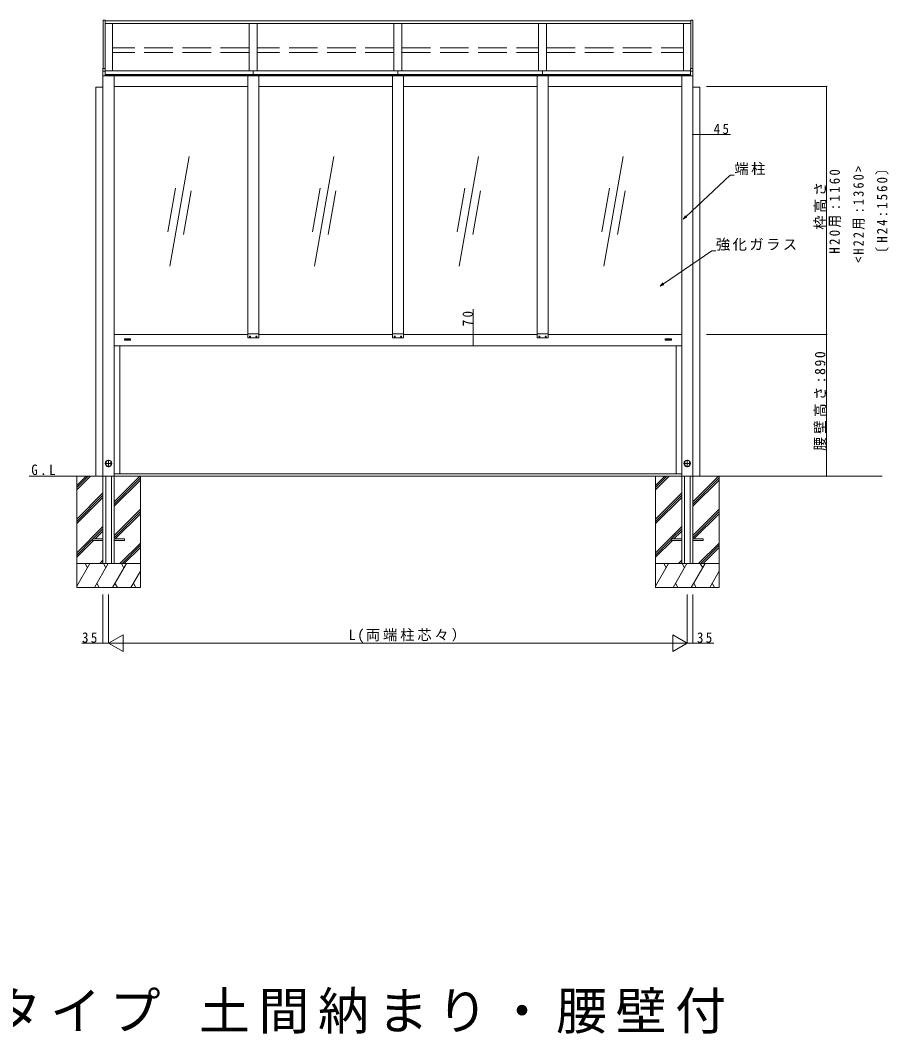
# Model space of a CAD drawing. Units: millimetres, scale not verified. Extents: x -7920 to 7920, y -12800 to 12777.
# Drawn here: x -4333 to 1129, y -206 to 6168 of the extents above; entities that cross this region are included whole.
import ezdxf

# ---------------------------------------------------------------- set-up
doc = ezdxf.new("R2010")
doc.units = ezdxf.units.MM
doc.header["$LTSCALE"] = 60
doc.linetypes.add('USER1', pattern=[4, 3, -1])
for name, color, linetype, lineweight in [('0-1_USER1', 7, 'Continuous', 18), ('0-3_YKK_A1', 4, 'Continuous', 18), ('0-4_YKK_D', 6, 'Continuous', 18), ('0-5_YKK_Z1', 7, 'Continuous', 18)]:
    doc.layers.add(name, color=color, linetype=linetype, lineweight=lineweight)
doc.styles.add('ＭＳ ゴシック', font='')
doc.styles.get('ＭＳ ゴシック').set_extended_font_data('MS Gothic')

msp = doc.modelspace()

# ---------------------------------------------------------------- linework, layer by layer
at = {"layer": '0-3_YKK_A1'}
for p, q in [((-3799.33, 6167.98), (-3811.83, 6167.98)), ((-3811.83, 6167.98), (-3811.83, 5863.88)), ((-3799.33, 6167.98), (-3799.33, 5864.67)), ((-3799.33, 6163.93), (-116.32, 6163.93)), ((-3799.33, 6147.92), (-116.32, 6147.92)), ((-3752.83, 6147.92), (-3752.83, 5849.2)), ((-2892.82, 6147.92), (-2892.82, 5849.26)), ((-2842.82, 6147.92), (-2842.82, 5849.26)), ((-1982.82, 6147.92), (-1982.82, 5849.26)), ((-1932.82, 6147.92), (-1932.82, 5849.26)), ((-1072.82, 6147.92), (-1072.82, 5849.26)), ((-1022.82, 6147.92), (-1022.82, 5849.26)), ((-161.82, 6147.92), (-161.82, 5849.26)), ((-103.82, 6167.98), (-116.32, 6167.98)), ((-116.32, 6167.98), (-116.32, 5864.67)), ((-103.82, 6167.98), (-103.82, 5863.88)), ((-3798.82, 5864.7), (-3813.04, 5863.8)), ((-116.83, 5864.7), (-102.61, 5863.8)), ((-3813.32, 5846.93), (-3813.32, 5863.5)), ((-3813.32, 5847.39), (-3798.82, 5847.39)), ((-3813.32, 5818.44), (-3813.32, 5846.93)), ((-3812.82, 5818.13), (-3812.82, 2751.39)), ((-3798.82, 5849.26), (-116.83, 5849.26)), ((-116.83, 5826.39), (-3798.82, 5826.39)), ((-116.83, 5822.39), (-3798.82, 5822.39)), ((-116.83, 5818.39), (-3798.82, 5818.39)), ((-3742.82, 5818.39), (-3742.82, 2751.39)), ((-2902.82, 5818.39), (-2902.82, 4171.39)), ((-2867.82, 5849.26), (-2867.82, 5826.39)), ((-2832.82, 5818.39), (-2832.82, 4171.39)), ((-1992.82, 5818.39), (-1992.82, 4171.39)), ((-1957.82, 5849.26), (-1957.82, 5826.39)), ((-1922.82, 5818.39), (-1922.82, 4171.39)), ((-1082.82, 5818.39), (-1082.82, 4171.39)), ((-1047.82, 5849.26), (-1047.82, 5826.39)), ((-1012.82, 5818.39), (-1012.82, 4171.39)), ((-172.82, 5818.39), (-172.82, 2751.39)), ((-102.33, 5847.39), (-116.83, 5847.39)), ((-102.82, 5818.13), (-102.82, 2751.39)), ((-102.33, 5846.93), (-102.33, 5863.5)), ((-102.33, 5818.44), (-102.33, 5846.93)), ((-3812.82, 5746.39), (-3857.82, 5746.39)), ((-3857.82, 5746.39), (-3857.82, 3301.39)), ((-2902.82, 5751.39), (-3742.82, 5751.39)), ((-1992.82, 5751.39), (-2832.82, 5751.39)), ((-1922.82, 5751.39), (-1082.82, 5751.39)), ((-1012.82, 5751.39), (-172.82, 5751.39)), ((-57.82, 5746.39), (-102.82, 5746.39)), ((-57.82, 5746.39), (-57.82, 3301.39)), ((-3270.46, 5311.23), (-3392.02, 4621.87)), ((-2360.46, 5311.23), (-2482.02, 4621.87)), ((-1450.46, 5311.23), (-1572.02, 4621.87)), ((-540.46, 5311.23), (-662.02, 4621.87)), ((-3356.17, 5113.1), (-3404.79, 4837.36)), ((-2446.17, 5113.1), (-2494.79, 4837.36)), ((-1536.17, 5113.1), (-1584.79, 4837.36)), ((-626.17, 5113.1), (-674.79, 4837.36)), ((-3257.69, 5095.74), (-3306.31, 4819.99)), ((-2347.69, 5095.74), (-2396.31, 4819.99)), ((-1437.69, 5095.74), (-1486.31, 4819.99)), ((-527.69, 5095.74), (-576.31, 4819.99)), ((-3742.82, 4191.39), (-2902.82, 4191.39)), ((-3677.82, 4163.39), (-3677.82, 4157.59)), ((-3639.82, 4164.39), (-3676.82, 4164.39)), ((-3676.82, 4156.59), (-3673.82, 4156.59)), ((-3673.82, 4156.59), (-3673.82, 4162.49)), ((-3642.82, 4162.49), (-3673.82, 4162.49)), ((-3673.77, 4162.19), (-3642.87, 4162.19)), ((-3673.77, 4162.19), (-3673.77, 4156.69)), ((-3658.82, 4159.84), (-3673.77, 4159.84)), ((-3642.87, 4158.39), (-3673.77, 4158.39)), ((-3673.77, 4156.69), (-3642.87, 4156.69)), ((-3658.82, 4164.39), (-3657.82, 4164.39)), ((-3658.82, 4161.09), (-3657.82, 4161.09)), ((-3658.82, 4159), (-3658.82, 4161.09)), ((-3657.82, 4159), (-3658.82, 4159)), ((-3657.82, 4159), (-3657.82, 4161.09)), ((-3642.87, 4159.84), (-3657.82, 4159.84)), ((-3642.87, 4156.69), (-3642.87, 4162.19)), ((-3642.82, 4156.59), (-3642.82, 4162.49)), ((-3642.82, 4156.59), (-3639.82, 4156.59)), ((-3638.82, 4157.59), (-3638.82, 4163.39)), ((-2902.82, 4196.39), (-2832.82, 4196.39)), ((-2889.87, 4178.8), (-2889.05, 4178.8)), ((-2889.87, 4177.98), (-2889.87, 4178.8)), ((-2889.05, 4177.98), (-2889.87, 4177.98)), ((-2888.23, 4180.44), (-2887.41, 4180.44)), ((-2888.23, 4179.62), (-2888.23, 4180.44)), ((-2888.23, 4176.34), (-2888.23, 4177.16)), ((-2887.41, 4176.34), (-2888.23, 4176.34)), ((-2887.41, 4180.44), (-2887.41, 4179.62)), ((-2887.41, 4177.16), (-2887.41, 4176.34)), ((-2886.59, 4178.8), (-2885.77, 4178.8)), ((-2885.77, 4177.98), (-2886.59, 4177.98)), ((-2885.77, 4178.8), (-2885.77, 4177.98)), ((-2849.87, 4178.8), (-2849.87, 4177.98)), ((-2849.05, 4178.8), (-2849.87, 4178.8)), ((-2849.87, 4177.98), (-2849.05, 4177.98)), ((-2848.23, 4180.44), (-2848.23, 4179.62)), ((-2847.41, 4180.44), (-2848.23, 4180.44)), ((-2848.23, 4177.16), (-2848.23, 4176.34)), ((-2848.23, 4176.34), (-2847.41, 4176.34)), ((-2847.41, 4179.62), (-2847.41, 4180.44)), ((-2847.41, 4176.34), (-2847.41, 4177.16)), ((-2845.77, 4178.8), (-2846.59, 4178.8)), ((-2846.59, 4177.98), (-2845.77, 4177.98)), ((-2845.77, 4177.98), (-2845.77, 4178.8)), ((-2832.82, 4196.39), (-2832.82, 4171.39)), ((-2832.82, 4191.39), (-1992.82, 4191.39)), ((-1992.82, 4196.39), (-1922.82, 4196.39)), ((-1979.87, 4178.8), (-1979.05, 4178.8)), ((-1979.87, 4177.98), (-1979.87, 4178.8)), ((-1979.05, 4177.98), (-1979.87, 4177.98)), ((-1978.23, 4180.44), (-1977.41, 4180.44)), ((-1978.23, 4179.62), (-1978.23, 4180.44)), ((-1978.23, 4176.34), (-1978.23, 4177.16)), ((-1977.41, 4176.34), (-1978.23, 4176.34)), ((-1977.41, 4180.44), (-1977.41, 4179.62)), ((-1977.41, 4177.16), (-1977.41, 4176.34)), ((-1976.59, 4178.8), (-1975.77, 4178.8)), ((-1975.77, 4177.98), (-1976.59, 4177.98)), ((-1975.77, 4178.8), (-1975.77, 4177.98)), ((-1939.87, 4178.8), (-1939.87, 4177.98)), ((-1939.05, 4178.8), (-1939.87, 4178.8)), ((-1939.87, 4177.98), (-1939.05, 4177.98)), ((-1938.23, 4180.44), (-1938.23, 4179.62)), ((-1937.41, 4180.44), (-1938.23, 4180.44)), ((-1938.23, 4177.16), (-1938.23, 4176.34)), ((-1938.23, 4176.34), (-1937.41, 4176.34)), ((-1937.41, 4179.62), (-1937.41, 4180.44)), ((-1937.41, 4176.34), (-1937.41, 4177.16)), ((-1935.77, 4178.8), (-1936.59, 4178.8)), ((-1936.59, 4177.98), (-1935.77, 4177.98)), ((-1935.77, 4177.98), (-1935.77, 4178.8)), ((-1922.82, 4196.39), (-1922.82, 4171.39)), ((-1922.82, 4191.39), (-1082.82, 4191.39)), ((-1082.82, 4196.39), (-1012.82, 4196.39)), ((-1069.87, 4178.8), (-1069.05, 4178.8)), ((-1069.87, 4177.98), (-1069.87, 4178.8)), ((-1069.05, 4177.98), (-1069.87, 4177.98)), ((-1068.23, 4180.44), (-1067.41, 4180.44)), ((-1068.23, 4179.62), (-1068.23, 4180.44)), ((-1068.23, 4176.34), (-1068.23, 4177.16)), ((-1067.41, 4176.34), (-1068.23, 4176.34)), ((-1067.41, 4180.44), (-1067.41, 4179.62)), ((-1067.41, 4177.16), (-1067.41, 4176.34)), ((-1066.59, 4178.8), (-1065.77, 4178.8)), ((-1065.77, 4177.98), (-1066.59, 4177.98)), ((-1065.77, 4178.8), (-1065.77, 4177.98)), ((-1029.87, 4178.8), (-1029.87, 4177.98)), ((-1029.05, 4178.8), (-1029.87, 4178.8)), ((-1029.87, 4177.98), (-1029.05, 4177.98)), ((-1028.23, 4180.44), (-1028.23, 4179.62)), ((-1027.41, 4180.44), (-1028.23, 4180.44)), ((-1028.23, 4177.16), (-1028.23, 4176.34)), ((-1028.23, 4176.34), (-1027.41, 4176.34)), ((-1027.41, 4179.62), (-1027.41, 4180.44)), ((-1027.41, 4176.34), (-1027.41, 4177.16)), ((-1025.77, 4178.8), (-1026.59, 4178.8)), ((-1026.59, 4177.98), (-1025.77, 4177.98)), ((-1025.77, 4177.98), (-1025.77, 4178.8)), ((-1012.82, 4196.39), (-1012.82, 4171.39)), ((-1012.82, 4191.39), (-172.82, 4191.39)), ((-276.82, 4157.59), (-276.82, 4163.39)), ((-275.82, 4164.39), (-238.82, 4164.39)), ((-272.82, 4156.59), (-275.82, 4156.59)), ((-272.82, 4156.59), (-272.82, 4162.49)), ((-272.82, 4162.49), (-241.82, 4162.49)), ((-241.87, 4162.19), (-272.77, 4162.19)), ((-272.77, 4156.69), (-272.77, 4162.19)), ((-272.77, 4159.84), (-257.82, 4159.84)), ((-272.77, 4158.39), (-241.87, 4158.39)), ((-241.87, 4156.69), (-272.77, 4156.69)), ((-256.82, 4164.39), (-257.82, 4164.39)), ((-256.82, 4161.09), (-257.82, 4161.09)), ((-257.82, 4159), (-257.82, 4161.09)), ((-257.82, 4159), (-256.82, 4159)), ((-256.82, 4159), (-256.82, 4161.09)), ((-256.82, 4159.84), (-241.87, 4159.84)), ((-241.87, 4162.19), (-241.87, 4156.69)), ((-241.82, 4156.59), (-241.82, 4162.49)), ((-238.82, 4156.59), (-241.82, 4156.59)), ((-237.82, 4163.39), (-237.82, 4157.59)), ((-3742.82, 4121.39), (-172.82, 4121.39)), ((-3707.82, 4121.39), (-3707.82, 3316.39)), ((-207.82, 4121.39), (-207.82, 3316.39)), ((-3754.82, 3381.39), (-3800.82, 3381.39)), ((-3792.57, 3392.77), (-3792.57, 3370)), ((-3777.82, 3358.36), (-3777.82, 3404.41)), ((-3763.07, 3370), (-3763.07, 3392.77)), ((-114.82, 3381.39), (-160.82, 3381.39)), ((-152.57, 3392.77), (-152.57, 3370)), ((-137.82, 3358.36), (-137.82, 3404.41)), ((-123.07, 3370), (-123.07, 3392.77)), ((-3742.82, 3316.39), (-172.82, 3316.39)), ((-3795.82, 3301.39), (-3795.82, 2751.39)), ((-3759.82, 3301.39), (-3759.82, 2751.39)), ((-155.82, 3301.39), (-155.82, 2751.39)), ((-119.82, 3301.39), (-119.82, 2751.39)), ((-3877.82, 2896.89), (-3877.82, 2905.89)), ((-3877.82, 2905.89), (-3812.82, 2905.89)), ((-3812.82, 2896.89), (-3877.82, 2896.89)), ((-3742.82, 2905.89), (-3677.82, 2905.89)), ((-3677.82, 2896.89), (-3742.82, 2896.89)), ((-3677.82, 2905.89), (-3677.82, 2896.89)), ((-237.82, 2896.89), (-237.82, 2905.89)), ((-237.82, 2905.89), (-172.82, 2905.89)), ((-172.82, 2896.89), (-237.82, 2896.89)), ((-102.82, 2905.89), (-37.82, 2905.89)), ((-37.82, 2896.89), (-102.82, 2896.89)), ((-37.82, 2905.89), (-37.82, 2896.89))]:
    msp.add_line(p, q, dxfattribs=at)
at = {"layer": '0-3_YKK_A1', "linetype": 'USER1'}
for p, q in [((-2892.82, 5994.41), (-3752.82, 5994.41)), ((-1982.82, 5994.41), (-2842.82, 5994.41)), ((-1932.82, 5994.41), (-1072.82, 5994.41)), ((-1022.82, 5994.41), (-162.82, 5994.41)), ((-2892.82, 5965.77), (-3752.82, 5965.77)), ((-1982.82, 5965.77), (-2842.82, 5965.77)), ((-1932.82, 5965.77), (-1072.82, 5965.77)), ((-1022.82, 5965.77), (-162.82, 5965.77))]:
    msp.add_line(p, q, dxfattribs=at)
at = {"layer": '0-3_YKK_A1'}
for points in [[(-3798.82, 5864.7), (-3798.82, 5847.43), (-3798.82, 5847.14), (-3798.82, 5818.19), (-3798.82, 5817.89), (-3813.03, 5818.14)], [(-116.83, 5864.7), (-116.83, 5847.43), (-116.83, 5847.14), (-116.83, 5818.19), (-116.83, 5817.89), (-102.62, 5818.14)], [(-2902.82, 4196.39), (-2902.82, 4171.39), (-2832.82, 4171.39)], [(-1992.82, 4196.39), (-1992.82, 4171.39), (-1922.82, 4171.39)], [(-1082.82, 4196.39), (-1082.82, 4171.39), (-1012.82, 4171.39)]]:
    msp.add_lwpolyline(points, dxfattribs=at)
for centre, radius in [((-2887.82, 4178.39), 3.5), ((-2847.82, 4178.39), 3.5), ((-1977.82, 4178.39), 3.5), ((-1937.82, 4178.39), 3.5), ((-1067.82, 4178.39), 3.5), ((-1027.82, 4178.39), 3.5), ((-3777.82, 3381.39), 20.67), ((-3777.82, 3381.39), 19), ((-137.82, 3381.39), 20.67), ((-137.82, 3381.39), 19)]:
    msp.add_circle(centre, radius, dxfattribs=at)
for centre, radius, start, end in [((-3813.02, 5863.5), 0.3, 93.61996, 180), ((-102.63, 5863.5), 0.3, 0, 86.38004), ((-3813.02, 5818.44), 0.3, 180, 269), ((-102.63, 5818.44), 0.3, 271, 0), ((-3676.82, 4163.39), 1, 90, 180), ((-3676.82, 4157.59), 1, 180, 270), ((-3639.82, 4163.39), 1, 0, 90), ((-3639.82, 4157.59), 1, 270, 0), ((-2889.05, 4179.62), 0.82, 270, 0), ((-2889.05, 4177.16), 0.82, 0, 90), ((-2886.59, 4179.62), 0.82, 180, 270), ((-2886.59, 4177.16), 0.82, 90, 180), ((-2849.05, 4179.62), 0.82, 270, 0), ((-2849.05, 4177.16), 0.82, 0, 90), ((-2846.59, 4179.62), 0.82, 180, 270), ((-2846.59, 4177.16), 0.82, 90, 180), ((-1979.05, 4179.62), 0.82, 270, 0), ((-1979.05, 4177.16), 0.82, 0, 90), ((-1976.59, 4179.62), 0.82, 180, 270), ((-1976.59, 4177.16), 0.82, 90, 180), ((-1939.05, 4179.62), 0.82, 270, 0), ((-1939.05, 4177.16), 0.82, 0, 90), ((-1936.59, 4179.62), 0.82, 180, 270), ((-1936.59, 4177.16), 0.82, 90, 180), ((-1069.05, 4179.62), 0.82, 270, 0), ((-1069.05, 4177.16), 0.82, 0, 90), ((-1066.59, 4179.62), 0.82, 180, 270), ((-1066.59, 4177.16), 0.82, 90, 180), ((-1029.05, 4179.62), 0.82, 270, 0), ((-1029.05, 4177.16), 0.82, 0, 90), ((-1026.59, 4179.62), 0.82, 180, 270), ((-1026.59, 4177.16), 0.82, 90, 180), ((-275.82, 4163.39), 1, 90, 180), ((-275.82, 4157.59), 1, 180, 270), ((-238.82, 4163.39), 1, 0, 90), ((-238.82, 4157.59), 1, 270, 0), ((-3777.82, 3381.39), 18.63, 142.33411, 217.66589), ((-3777.82, 3381.39), 18.63, 322.33411, 37.66589), ((-137.82, 3381.39), 18.63, 142.33411, 217.66589), ((-137.82, 3381.39), 18.63, 322.33411, 37.66589)]:
    msp.add_arc(centre, radius, start, end, dxfattribs=at)
at = {"layer": '0-4_YKK_D'}
for p, q in [((-17.58, 5751.39), (739.56, 5751.39)), ((738.56, 5751.39), (738.56, 4191.39)), ((-102.82, 5450.6), (-57.82, 5450.6)), ((-57.82, 5450.6), (134.98, 5450.6)), ((-144.35, 4933.94), (132.11, 5193.46)), ((132.11, 5193.46), (158.21, 5193.46)), ((-162.94, 4916.49), (-149.03, 4938.92)), ((-162.94, 4916.49), (-144.35, 4933.94)), ((-139.67, 4928.96), (-162.94, 4916.49)), ((-288.12, 4510.55), (16.01, 4716.98)), ((16.01, 4716.98), (42.11, 4716.98)), ((-309.22, 4496.23), (-291.96, 4516.2)), ((-309.22, 4496.23), (-288.12, 4510.55)), ((-284.28, 4504.9), (-309.22, 4496.23)), ((-1484.1, 4191.39), (-1484.1, 4350.19)), ((-1484.1, 4121.39), (-1484.1, 4191.39)), ((-17.58, 4191.39), (739.56, 4191.39)), ((-17.58, 4191.39), (739.56, 4191.39)), ((738.56, 4191.39), (738.56, 3301.39)), ((-3812.82, 2556.16), (-3812.82, 2250.39)), ((-3777.82, 2556.16), (-3777.82, 2250.39)), ((-3777.82, 2556.16), (-3777.82, 2250.39)), ((-137.82, 2556.16), (-137.82, 2250.39)), ((-137.82, 2556.16), (-137.82, 2250.39)), ((-102.82, 2556.16), (-102.82, 2250.39)), ((-3777.82, 2251.39), (-3686.89, 2303.89)), ((-3686.89, 2198.89), (-3686.89, 2303.89)), ((-228.76, 2303.89), (-228.76, 2198.89)), ((-137.82, 2251.39), (-228.76, 2303.89)), ((-3812.82, 2251.39), (-3945.12, 2251.39)), ((-3777.82, 2251.39), (-3812.82, 2251.39)), ((-3777.82, 2251.39), (-3595.96, 2251.39)), ((-3777.82, 2251.39), (-3686.89, 2198.89)), ((-3672.82, 2251.39), (-242.82, 2251.39)), ((-137.82, 2251.39), (-319.69, 2251.39)), ((-137.82, 2251.39), (-228.76, 2198.89)), ((-137.82, 2251.39), (-102.82, 2251.39)), ((-102.82, 2251.39), (29.48, 2251.39))]:
    msp.add_line(p, q, dxfattribs=at)
for centre, start, end in [((738.56, 5751.39), 90, 270), ((738.56, 5751.39), 270, 90), ((-102.82, 5450.6), 0, 180), ((-102.82, 5450.6), 180, 0), ((-57.82, 5450.6), 0, 180), ((-57.82, 5450.6), 180, 0), ((-1484.1, 4191.39), 90, 270), ((-1484.1, 4191.39), 270, 90), ((738.56, 4191.39), 90, 270), ((738.56, 4191.39), 90, 270), ((738.56, 4191.39), 270, 90), ((738.56, 4191.39), 270, 90), ((-1484.1, 4121.39), 90, 270), ((-1484.1, 4121.39), 270, 90), ((738.56, 3301.39), 90, 270), ((738.56, 3301.39), 270, 90), ((-3812.82, 2251.39), 0, 180), ((-3812.82, 2251.39), 180, 0), ((-102.82, 2251.39), 0, 180), ((-102.82, 2251.39), 180, 0)]:
    msp.add_arc(centre, 1.59, start, end, dxfattribs=at)
at = {"layer": '0-5_YKK_Z1'}
for p, q in [((-4277.8, 3301.39), (1087.81, 3301.39)), ((-3977.82, 3301.39), (-3977.82, 2601.39)), ((-3977.82, 3214.84), (-3891.28, 3301.39)), ((-3977.82, 3228.98), (-3905.42, 3301.39)), ((-3977.82, 3243.13), (-3919.56, 3301.39)), ((-3742.82, 3139.76), (-3581.2, 3301.39)), ((-3742.82, 3125.62), (-3577.82, 3290.62)), ((-3742.82, 3111.48), (-3577.82, 3276.48)), ((-3577.82, 3301.39), (-3577.82, 2601.39)), ((-337.82, 3301.39), (-337.82, 2601.39)), ((-337.82, 3214.84), (-251.28, 3301.39)), ((-337.82, 3228.98), (-265.42, 3301.39)), ((-337.82, 3243.13), (-279.56, 3301.39)), ((-102.82, 3139.76), (58.8, 3301.39)), ((-102.82, 3125.62), (62.18, 3290.62)), ((-102.82, 3111.48), (62.18, 3276.48)), ((62.18, 3301.39), (62.18, 2601.39)), ((-3977.82, 3030.99), (-3812.82, 3195.99)), ((-337.82, 3030.99), (-172.82, 3195.99)), ((-3977.82, 3016.85), (-3812.82, 3181.85)), ((-3977.82, 3002.71), (-3812.82, 3167.71)), ((-337.82, 3016.85), (-172.82, 3181.85)), ((-337.82, 3002.71), (-172.82, 3167.71)), ((-3742.82, 2927.63), (-3577.82, 3092.63)), ((-3742.82, 2913.49), (-3577.82, 3078.49)), ((-3736.28, 2905.89), (-3577.82, 3064.35)), ((-102.82, 2927.63), (62.18, 3092.63)), ((-102.82, 2913.49), (62.18, 3078.49)), ((-96.28, 2905.89), (62.18, 3064.35)), ((-3977.82, 2818.86), (-3812.82, 2983.86)), ((-3876.66, 2905.89), (-3812.82, 2969.72)), ((-3862.52, 2905.89), (-3812.82, 2955.58)), ((-337.82, 2818.86), (-172.82, 2983.86)), ((-236.66, 2905.89), (-172.82, 2969.72)), ((-222.52, 2905.89), (-172.82, 2955.58)), ((-3977.82, 2804.72), (-3877.82, 2904.72)), ((-3977.82, 2790.58), (-3871.52, 2896.89)), ((-3706.94, 2751.39), (-3577.82, 2880.5)), ((-337.82, 2804.72), (-237.82, 2904.72)), ((-337.82, 2790.58), (-231.52, 2896.89)), ((-66.94, 2751.39), (62.18, 2880.5)), ((-3692.79, 2751.39), (-3577.82, 2866.36)), ((-3678.65, 2751.39), (-3577.82, 2852.22)), ((-52.79, 2751.39), (62.18, 2866.36)), ((-38.65, 2751.39), (62.18, 2852.22)), ((-3977.82, 2609.29), (-3895.79, 2751.39)), ((-3577.82, 2751.39), (-3977.82, 2751.39)), ((-3910.79, 2725.41), (-3925.79, 2751.39)), ((-3866.92, 2601.39), (-3780.31, 2751.39)), ((-3833.17, 2751.39), (-3812.82, 2771.73)), ((-3819.03, 2751.39), (-3812.82, 2757.59)), ((-3795.32, 2725.41), (-3810.32, 2751.39)), ((-3752.35, 2601.39), (-3665.74, 2751.39)), ((-3680.75, 2725.41), (-3695.75, 2751.39)), ((-337.82, 2609.29), (-255.79, 2751.39)), ((62.18, 2751.39), (-337.82, 2751.39)), ((-270.79, 2725.41), (-285.79, 2751.39)), ((-226.92, 2601.39), (-140.31, 2751.39)), ((-193.17, 2751.39), (-172.82, 2771.73)), ((-179.03, 2751.39), (-172.82, 2757.59)), ((-155.32, 2725.41), (-170.32, 2751.39)), ((-112.35, 2601.39), (-25.74, 2751.39)), ((-40.75, 2725.41), (-55.75, 2751.39)), ((-3636.88, 2601.39), (-3577.82, 2703.67)), ((3.12, 2601.39), (62.18, 2703.67)), ((-3851.92, 2627.37), (-3836.92, 2601.39)), ((-3737.35, 2627.37), (-3722.35, 2601.39)), ((-3621.88, 2627.37), (-3606.88, 2601.39)), ((-211.92, 2627.37), (-196.92, 2601.39)), ((-97.35, 2627.37), (-82.35, 2601.39)), ((18.12, 2627.37), (33.12, 2601.39)), ((-3977.82, 2601.39), (-3577.82, 2601.39)), ((-337.82, 2601.39), (62.18, 2601.39))]:
    msp.add_line(p, q, dxfattribs=at)

# ---------------------------------------------------------------- texts
at = {"layer": '0-1_USER1', "insert": (-7514.35, -205.54), "char_height": 234.6, "attachment_point": 7, "style": 'ＭＳ ゴシック'}
msp.add_mtext('\\T1.17;■ガーデンルームタイプ\\~土間納まり・腰壁付', dxfattribs=at)
at = {"layer": '0-4_YKK_D', "color": 7, "char_height": 65.98, "attachment_point": 7, "style": 'ＭＳ ゴシック'}
for s, insert in [('\\T1.37;\\W0.9;45', (28.58, 5451.4)), ('\\T1.17;端柱', (158.21, 5194.06)), ('\\T1.17;強化ガラス', (42.11, 4717.58)), ('\\T1.37;\\W0.9;35', (-3944.52, 2251.99)), ('\\T1.2;L(両端柱芯々）', (-2267.42, 2252.19)), ('\\T1.37;\\W0.9;35', (-76.72, 2251.99))]:
    msp.add_mtext(s, dxfattribs=dict(at, insert=insert))
at = {"layer": '0-4_YKK_D', "color": 7, "char_height": 65.98, "attachment_point": 7, "rotation": 90, "style": 'ＭＳ ゴシック'}
for s, insert in [('\\T1.35;\\W0.9;H20用:1160', (829.36, 4700.19)), ('\\T1.36;\\W0.85;<H22用:1360>', (979.36, 4642.59)), ('\\T1.32;\\W0.9;〔H24:1560〕', (1129.36, 4661.79)), ('\\T1.17;枠高さ', (737.76, 4851.39)), ('\\T1.37;\\W0.9;70', (-1484.9, 4243.79)), ('\\T1.24;\\W0.95;腰壁高さ:890', (737.76, 3460.79))]:
    msp.add_mtext(s, dxfattribs=dict(at, insert=insert))
at = {"layer": '0-5_YKK_Z1', "insert": (-4263.44, 3307.18), "char_height": 65.98, "attachment_point": 7, "style": 'ＭＳ ゴシック'}
msp.add_mtext('\\T1.38;\\W0.9;G.L', dxfattribs=at)

doc.saveas('drawing.dxf')
